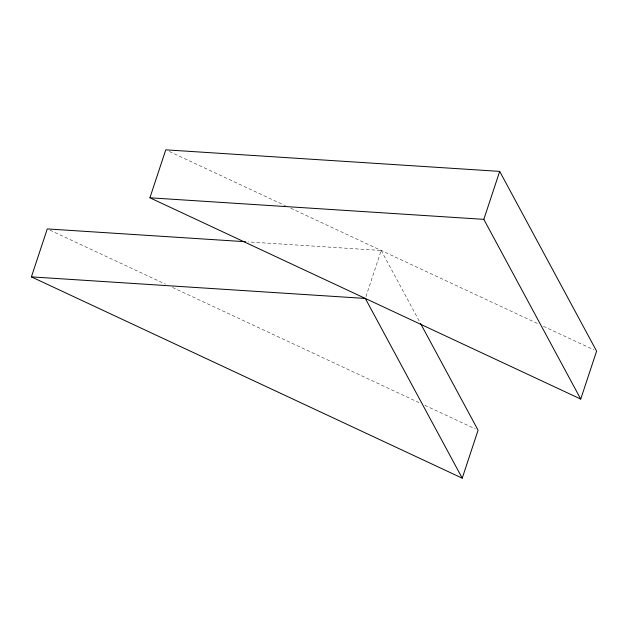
<?xml version="1.0" encoding="UTF-8"?>
<svg xmlns="http://www.w3.org/2000/svg" width="628" height="628" viewBox="0 0 628 628"><rect width="100%" height="100%" fill="white"/><g stroke="black" fill="none" stroke-linecap="round" stroke-linejoin="round"><path stroke-width="0.47" stroke-dasharray="3.14 2.35" d="M365.936 296.597L381.188 250.478L248.398 241.906M169.317 151.489L285.442 205.741M290.764 208.229L538.094 323.781M543.408 326.27L593.939 349.875M49.926 230.162L165.407 284.115M172.512 287.436L420.352 403.231M424.795 405.303L475.427 428.963M381.188 250.478L420.132 322.714"/><path stroke-width="0.94" d="M420.595 323.569L478.089 430.204L462.232 478.167L31.4 276.877L47.265 228.922L245.47 241.717M149.911 197.796L165.768 149.833L499.692 171.389L596.6 351.123L580.735 399.078L149.911 197.796L483.827 219.353L580.735 399.078M483.827 219.353L499.692 171.389M31.4 276.877L365.323 298.441L462.232 478.167"/></g></svg>
